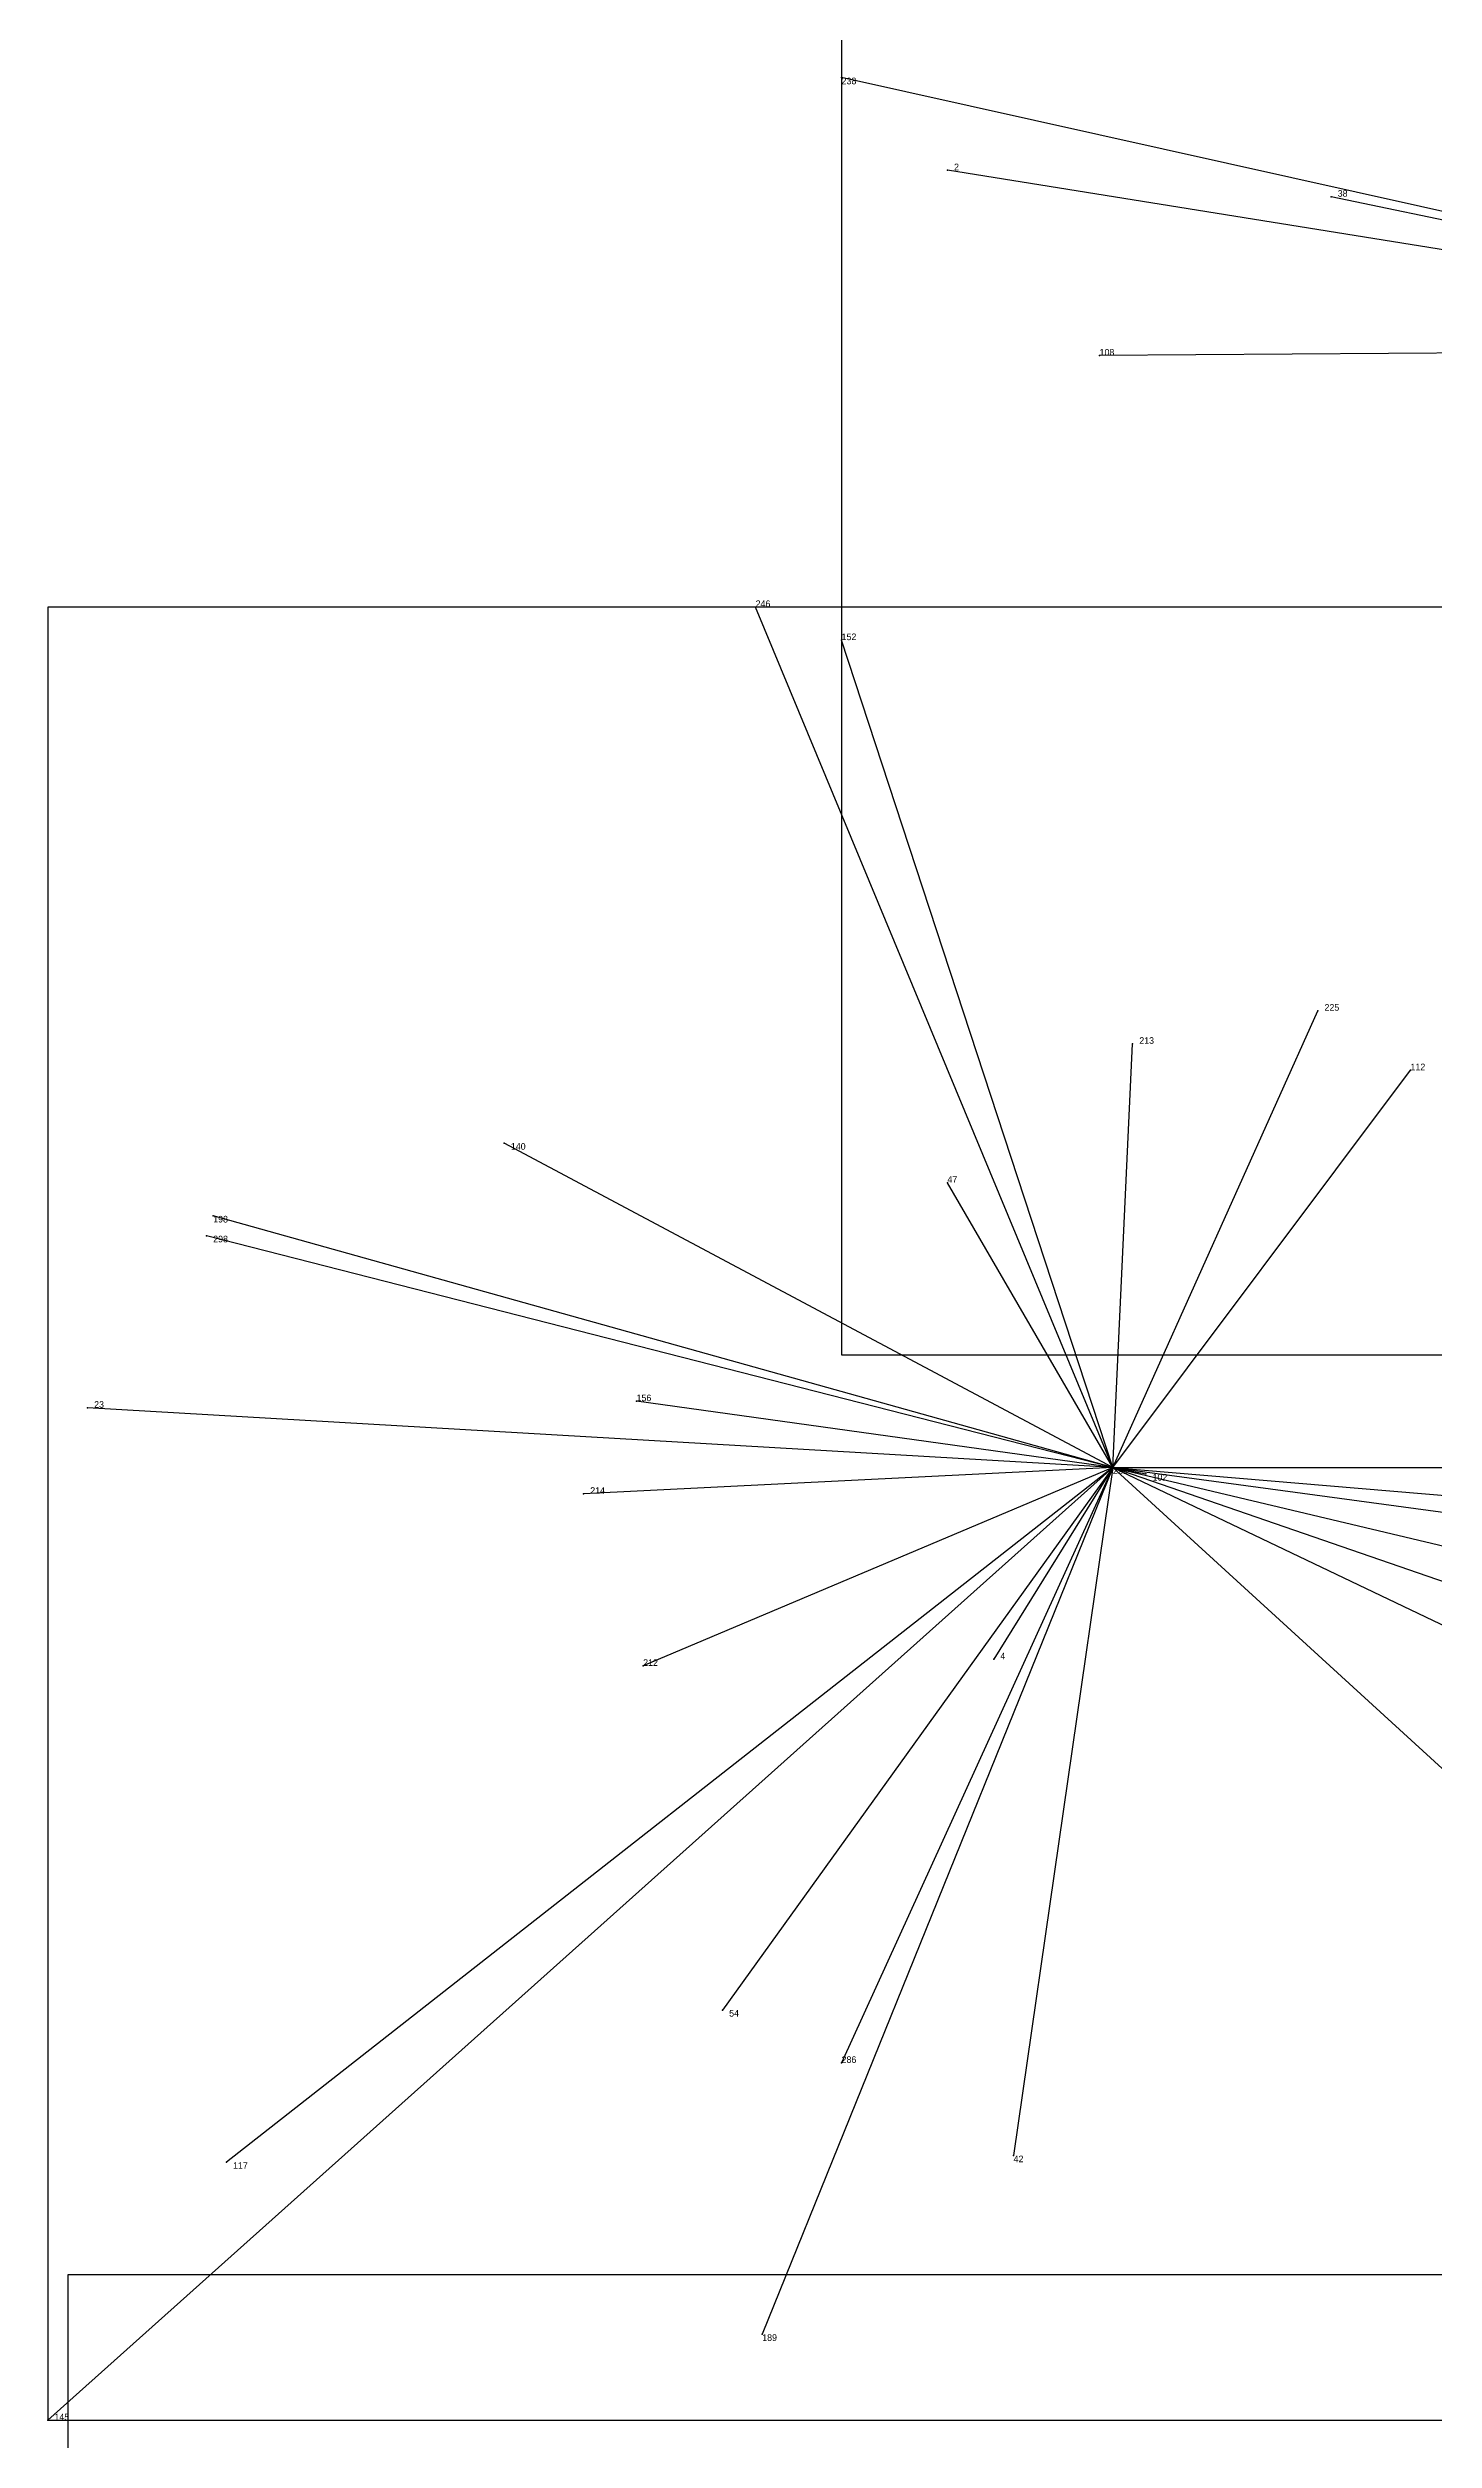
# Model space of a CAD drawing. Extents: x 0.01 to 1, y 0.004 to 0.997.
# Drawn here: x 0.018 to 0.2276, y 0.243 to 0.6045 of the extents above; entities that cross this region are included whole.
import ezdxf

# ---------------------------------------------------------------- set-up
doc = ezdxf.new("R2010")
doc.units = 0
for name, color, linetype in [('Clients', 3, 'CONTINUOUS'), ('Facilities', 3, 'CONTINUOUS'), ('Facilities_lines', 3, 'CONTINUOUS'), ('Min_max_boxes', 1, 'CONTINUOUS'), ('Normals', 1, 'CONTINUOUS'), ('Source_points', 5, 'CONTINUOUS'), ('Text', 3, 'CONTINUOUS')]:
    doc.layers.add(name, color=color, linetype=linetype)

msp = doc.modelspace()

# ---------------------------------------------------------------- linework, layer by layer
at = {"layer": 'Clients', "color": 5}
for p in [(0.138, 0.6), (0.154, 0.586), (0.212, 0.582), (0.177, 0.558), (0.125, 0.52), (0.138, 0.515), (0.21, 0.459), (0.182, 0.454), (0.224, 0.45), (0.087, 0.439), (0.154, 0.433), (0.043, 0.428), (0.042, 0.425), (0.024, 0.399), (0.107, 0.4), (0.184, 0.389), (0.099, 0.386), (0.108, 0.36), (0.161, 0.361), (0.12, 0.308), (0.138, 0.3), (0.164, 0.286), (0.045, 0.285), (0.126, 0.259), (0.018, 0.246)]:
    msp.add_point(p, dxfattribs=at)
at = {"layer": 'Facilities', "color": 3}
msp.add_point((0.179, 0.39), dxfattribs=at)
at = {"layer": 'Facilities_lines', "color": 3}
for p, q in [((0.322, 0.559), (0.138, 0.6)), ((0.322, 0.559), (0.154, 0.586)), ((0.322, 0.559), (0.212, 0.582)), ((0.322, 0.559), (0.177, 0.558)), ((0.179, 0.39), (0.125, 0.52)), ((0.179, 0.39), (0.138, 0.515)), ((0.179, 0.39), (0.21, 0.459)), ((0.179, 0.39), (0.182, 0.454)), ((0.179, 0.39), (0.224, 0.45)), ((0.179, 0.39), (0.087, 0.439)), ((0.179, 0.39), (0.154, 0.433)), ((0.179, 0.39), (0.043, 0.428)), ((0.179, 0.39), (0.042, 0.425)), ((0.179, 0.39), (0.024, 0.399)), ((0.179, 0.39), (0.107, 0.4)), ((0.179, 0.39), (0.018, 0.246)), ((0.179, 0.39), (0.045, 0.285)), ((0.179, 0.39), (0.099, 0.386)), ((0.179, 0.39), (0.108, 0.36)), ((0.179, 0.39), (0.12, 0.308)), ((0.179, 0.39), (0.126, 0.259)), ((0.179, 0.39), (0.138, 0.3)), ((0.179, 0.39), (0.161, 0.361)), ((0.179, 0.39), (0.164, 0.286)), ((0.179, 0.39), (0.423, 0.332)), ((0.179, 0.39), (0.391, 0.372)), ((0.179, 0.39), (0.318, 0.342)), ((0.179, 0.39), (0.249, 0.326)), ((0.179, 0.39), (0.269, 0.347)), ((0.179, 0.39), (0.184, 0.389)), ((0.179, 0.39), (0.349, 0.367)), ((0.179, 0.39), (0.366, 0.39))]:
    msp.add_line(p, q, dxfattribs=at)
at = {"layer": 'Min_max_boxes', "color": 1}
for p, q in [((0.138, 0.675), (0.138, 0.407)), ((0.138, 0.675), (0.138, 0.407)), ((0.423, 0.52), (0.018, 0.52)), ((0.018, 0.52), (0.018, 0.246)), ((0.423, 0.52), (0.018, 0.52)), ((0.018, 0.52), (0.018, 0.246)), ((0.018, 0.52), (0.018, 0.52)), ((0.138, 0.407), (0.477, 0.407)), ((0.138, 0.407), (0.477, 0.407)), ((0.138, 0.407), (0.138, 0.407)), ((0.512, 0.268), (0.021, 0.268)), ((0.021, 0.268), (0.021, 0.016)), ((0.512, 0.268), (0.021, 0.268)), ((0.021, 0.268), (0.021, 0.016)), ((0.021, 0.268), (0.021, 0.268)), ((0.018, 0.246), (0.423, 0.246)), ((0.018, 0.246), (0.423, 0.246)), ((0.018, 0.246), (0.018, 0.246))]:
    msp.add_line(p, q, dxfattribs=at)
at = {"layer": 'Normals', "color": 1}
for p, q in [((0.138, 0.6), (0.138, 0.6, 0.1)), ((0.154, 0.586), (0.154, 0.586, 0.1)), ((0.212, 0.582), (0.212, 0.582, 0.1)), ((0.177, 0.558), (0.177, 0.558, 0.1)), ((0.125, 0.52), (0.125, 0.52, 0.1)), ((0.138, 0.515), (0.138, 0.515, 0.1)), ((0.21, 0.459), (0.21, 0.459, 0.1)), ((0.182, 0.454), (0.182, 0.454, 0.1)), ((0.224, 0.45), (0.224, 0.45, 0.1)), ((0.087, 0.439), (0.087, 0.439, 0.1)), ((0.154, 0.433), (0.154, 0.433, 0.1)), ((0.043, 0.428), (0.043, 0.428, 0.1)), ((0.042, 0.425), (0.042, 0.425, 0.1)), ((0.024, 0.399), (0.024, 0.399, 0.1)), ((0.107, 0.4), (0.107, 0.4, 0.1)), ((0.179, 0.39), (0.179, 0.39, 0.1)), ((0.184, 0.389), (0.184, 0.389, 0.1)), ((0.099, 0.386), (0.099, 0.386, 0.1)), ((0.108, 0.36), (0.108, 0.36, 0.1)), ((0.161, 0.361), (0.161, 0.361, 0.1)), ((0.12, 0.308), (0.12, 0.308, 0.1)), ((0.138, 0.3), (0.138, 0.3, 0.1)), ((0.164, 0.286), (0.164, 0.286, 0.1)), ((0.045, 0.285), (0.045, 0.285, 0.1)), ((0.126, 0.259), (0.126, 0.259, 0.1)), ((0.018, 0.246), (0.018, 0.246, 0.1))]:
    msp.add_line(p, q, dxfattribs=at)
at = {"layer": 'Source_points', "color": 5}
for p in [(0.138, 0.6), (0.154, 0.586), (0.212, 0.582), (0.177, 0.558), (0.125, 0.52), (0.138, 0.515), (0.21, 0.459), (0.182, 0.454), (0.224, 0.45), (0.087, 0.439), (0.154, 0.433), (0.043, 0.428), (0.042, 0.425), (0.024, 0.399), (0.107, 0.4), (0.179, 0.39), (0.184, 0.389), (0.099, 0.386), (0.108, 0.36), (0.161, 0.361), (0.12, 0.308), (0.138, 0.3), (0.164, 0.286), (0.045, 0.285), (0.126, 0.259), (0.018, 0.246)]:
    msp.add_point(p, dxfattribs=at)

# ---------------------------------------------------------------- texts
at = {"layer": 'Text', "color": 3}
for s, p in [('238', (0.138, 0.599)), ('2', (0.155, 0.586)), ('38', (0.213, 0.582)), ('108', (0.177, 0.558)), ('246', (0.125, 0.52)), ('152', (0.138, 0.515)), ('225', (0.211, 0.459)), ('213', (0.183, 0.454)), ('112', (0.224, 0.45)), ('140', (0.088, 0.438)), ('47', (0.154, 0.433)), ('198', (0.043, 0.427)), ('298', (0.043, 0.424)), ('23', (0.025, 0.399)), ('156', (0.107, 0.4)), ('214', (0.1, 0.386)), ('223', (0.179, 0.389)), ('102', (0.185, 0.388)), ('4', (0.162, 0.361)), ('212', (0.108, 0.36)), ('54', (0.121, 0.307)), ('286', (0.138, 0.3)), ('42', (0.164, 0.285)), ('117', (0.046, 0.284)), ('189', (0.126, 0.258)), ('145', (0.019, 0.246))]:
    msp.add_text(s, height=0.001, dxfattribs=at).set_placement(p)

doc.saveas('drawing.dxf')
